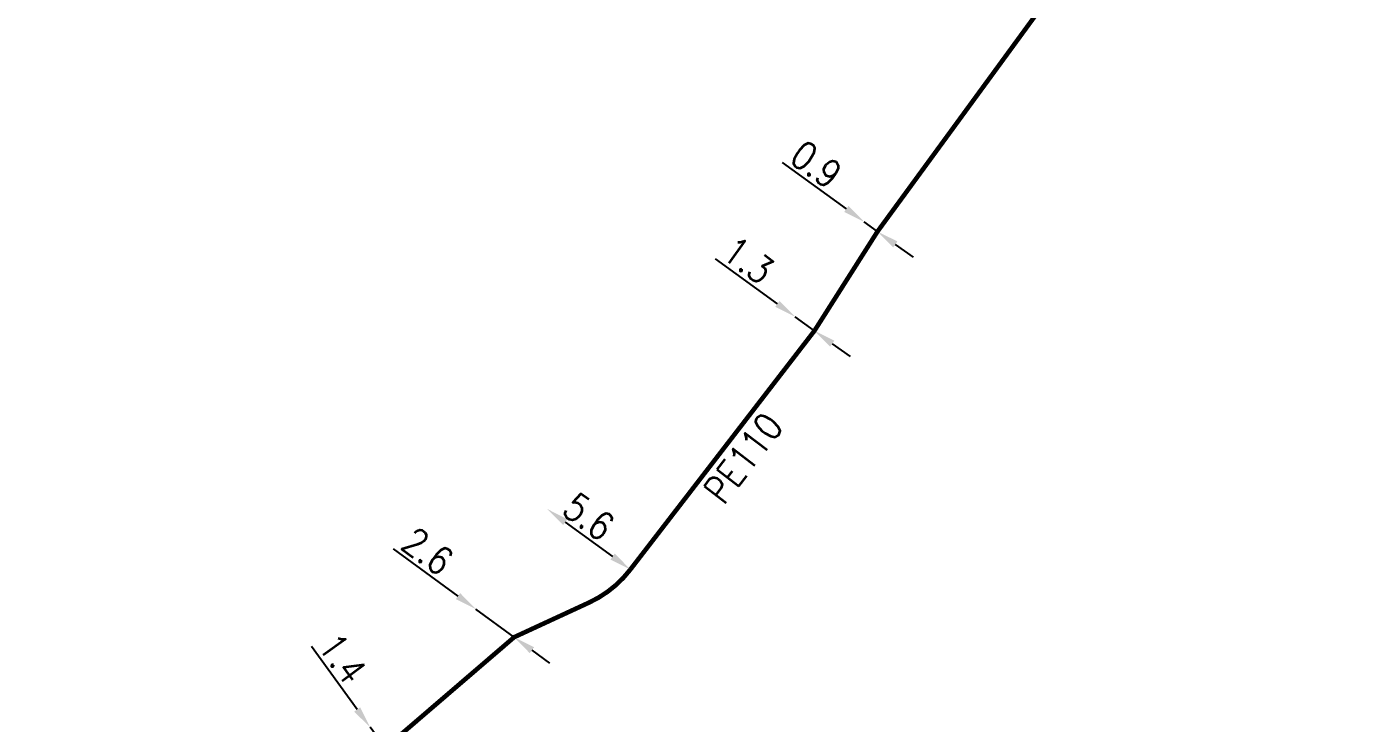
# Model space of a CAD drawing. Header units: millimetres. Extents: x 149999 to 151007, y 125999 to 127005.
# Drawn here: x 150199.2 to 150272, y 126677.5 to 126715.6 of the extents above; entities that cross this region are included whole.
import ezdxf
from ezdxf.enums import TextEntityAlignment as Align

# ---------------------------------------------------------------- set-up
doc = ezdxf.new("R2010")
doc.units = ezdxf.units.MM
doc.header["$PDMODE"] = 34
doc.linetypes.add('L_100_PE', pattern=[14, 10, -1.5, 1, -1.5])
doc.layers.get('DEFPOINTS').update_dxf_attribs({"linetype": 'CONTINUOUS'})
doc.layers.add('L_140', color=3, linetype='CONTINUOUS')
doc.styles.get("Standard").update_dxf_attribs({"font": 'romans.shx', "width": 0.85})
doc.dimstyles.get("Standard").update_dxf_attribs({"dimtxt": 1.5, "dimasz": 1.2, "dimexe": 0.625, "dimexo": 0.625, "dimgap": 0.25, "dimtad": 1, "dimdec": 1, "dimzin": 0, "dimdsep": 46, "dimtxsty": 'Standard', "dimcen": -0.5, "dimadec": 0, "dimazin": 0, "dimtfac": 1, "dimtdec": 1, "dimtmove": 0, "dimatfit": 3, "dimfxl": 0, "dimtolj": 1, "dimtzin": 0, "dimarcsym": 0})

# ---------------------------------------------------------------- blocks, each defined once
blk = doc.blocks.new('*D676')
at = {"layer": 'DEFPOINTS', "color": 0, "linetype": 'Continuous', "transparency": 16777216}
for p in [(150217.926, 126677.336), (150218.75, 126676.204), (150218.75, 126676.204)]:
    blk.add_point(p, dxfattribs=at)
at = {"layer": 'L_140', "color": 0, "linetype": 'Continuous', "lineweight": -2, "transparency": 16777216}
for p, q in [((150217.22, 126678.306), (150214.72, 126681.742)), ((150218.75, 126676.204), (150217.926, 126677.336)), ((150219.456, 126675.233), (150220.162, 126674.263))]:
    blk.add_line(p, q, dxfattribs=at)
at = {"layer": 'L_140', "color": 0, "linetype": 'Continuous', "transparency": 16777216}
for points in [[(150217.382, 126678.424), (150217.059, 126678.188), (150217.926, 126677.336)], [(150219.618, 126675.351), (150219.294, 126675.116), (150218.75, 126676.204)]]:
    blk.add_solid(points, dxfattribs=at)
at = {"layer": 'L_140', "color": 0, "linetype": 'Continuous', "transparency": 16777216, "insert": (150216.426, 126681.098), "char_height": 1.5, "attachment_point": 5, "rotation": 306.04155}
blk.add_mtext('\\A1;1.4', dxfattribs=at)
blk = doc.blocks.new('*D683')
at = {"layer": 'DEFPOINTS', "color": 0, "linetype": 'Continuous', "transparency": 16777216}
for p in [(150227.616, 126689.256), (150232.143, 126685.958), (150232.143, 126685.958)]:
    blk.add_point(p, dxfattribs=at)
at = {"layer": 'L_140', "color": 0, "linetype": 'Continuous', "lineweight": -2, "transparency": 16777216}
blk.add_line((150228.586, 126688.549), (150231.173, 126686.665), dxfattribs=at)
at = {"layer": 'L_140', "color": 0, "linetype": 'Continuous', "transparency": 16777216}
for points in [[(150228.704, 126688.711), (150228.468, 126688.387), (150227.616, 126689.256)], [(150231.291, 126686.827), (150231.055, 126686.503), (150232.143, 126685.958)]]:
    blk.add_solid(points, dxfattribs=at)
at = {"layer": 'L_140', "color": 0, "linetype": 'Continuous', "transparency": 16777216, "insert": (150229.872, 126688.85), "char_height": 1.5, "attachment_point": 5, "rotation": 323.93057}
blk.add_mtext('\\A1;5.6', dxfattribs=at)
blk = doc.blocks.new('*D684')
at = {"layer": 'DEFPOINTS', "color": 0, "linetype": 'Continuous', "transparency": 16777216}
for p in [(150223.698, 126683.795), (150225.796, 126682.259), (150225.796, 126682.259)]:
    blk.add_point(p, dxfattribs=at)
at = {"layer": 'L_140', "color": 0, "linetype": 'Continuous', "lineweight": -2, "transparency": 16777216}
for p, q in [((150222.73, 126684.504), (150219.203, 126687.087)), ((150225.796, 126682.259), (150223.698, 126683.795)), ((150226.764, 126681.55), (150227.732, 126680.841))]:
    blk.add_line(p, q, dxfattribs=at)
at = {"layer": 'L_140', "color": 0, "linetype": 'Continuous', "transparency": 16777216}
for points in [[(150222.848, 126684.665), (150222.612, 126684.343), (150223.698, 126683.795)], [(150226.882, 126681.711), (150226.646, 126681.388), (150225.796, 126682.259)]]:
    blk.add_solid(points, dxfattribs=at)
at = {"layer": 'L_140', "color": 0, "linetype": 'Continuous', "transparency": 16777216, "insert": (150221.073, 126686.957), "char_height": 1.5, "attachment_point": 5, "rotation": 323.78192}
blk.add_mtext('\\A1;2.6', dxfattribs=at)
blk = doc.blocks.new('*D685')
at = {"layer": 'DEFPOINTS', "color": 0, "linetype": 'Continuous', "transparency": 16777216}
for p in [(150241.145, 126699.769), (150242.197, 126699.005), (150242.197, 126699.005)]:
    blk.add_point(p, dxfattribs=at)
at = {"layer": 'L_140', "color": 0, "linetype": 'Continuous', "lineweight": -2, "transparency": 16777216}
for p, q in [((150240.174, 126700.474), (150236.784, 126702.934)), ((150242.197, 126699.005), (150241.145, 126699.769)), ((150243.169, 126698.301), (150244.14, 126697.596))]:
    blk.add_line(p, q, dxfattribs=at)
at = {"layer": 'L_140', "color": 0, "linetype": 'Continuous', "transparency": 16777216}
for points in [[(150240.292, 126700.636), (150240.057, 126700.312), (150241.145, 126699.769)], [(150243.286, 126698.462), (150243.051, 126698.139), (150242.197, 126699.005)]]:
    blk.add_solid(points, dxfattribs=at)
at = {"layer": 'L_140', "color": 0, "linetype": 'Continuous', "transparency": 16777216, "insert": (150238.581, 126702.866), "char_height": 1.5, "attachment_point": 5, "rotation": 324.03059}
blk.add_mtext('\\A1;1.3', dxfattribs=at)
blk = doc.blocks.new('*D686')
at = {"layer": 'DEFPOINTS', "color": 0, "linetype": 'Continuous', "transparency": 16777216}
for p in [(150244.912, 126704.959), (150245.64, 126704.43), (150245.64, 126704.43)]:
    blk.add_point(p, dxfattribs=at)
at = {"layer": 'L_140', "color": 0, "linetype": 'Continuous', "lineweight": -2, "transparency": 16777216}
for p, q in [((150243.941, 126705.664), (150240.452, 126708.196)), ((150245.64, 126704.43), (150244.912, 126704.959)), ((150246.611, 126703.726), (150247.583, 126703.021))]:
    blk.add_line(p, q, dxfattribs=at)
at = {"layer": 'L_140', "color": 0, "linetype": 'Continuous', "transparency": 16777216}
for points in [[(150244.058, 126705.826), (150243.823, 126705.502), (150244.912, 126704.959)], [(150246.729, 126703.888), (150246.494, 126703.564), (150245.64, 126704.43)]]:
    blk.add_solid(points, dxfattribs=at)
at = {"layer": 'L_140', "color": 0, "linetype": 'Continuous', "transparency": 16777216, "insert": (150242.298, 126708.092), "char_height": 1.5, "attachment_point": 5, "rotation": 324.03059}
blk.add_mtext('\\A1;0.9', dxfattribs=at)

msp = doc.modelspace()

# ---------------------------------------------------------------- linework, layer by layer
at = {"layer": 'L_140', "linetype": 'L_100_PE', "flags": 128}
msp.add_lwpolyline([(150199.293, 126662.71, 0.25, 0.25, 0), (150200.435, 126663.521, 0.25, 0.25, 0), (150205.075, 126666.739, 0.25, 0.25, 0), (150218.75, 126676.204, 0.25, 0.25, 0), (150218.75, 126676.204, 0.25, 0.25, 0), (150225.796, 126682.259, 0.25, 0.25, 0), (150229.891, 126684.153, 0.25, 0.25, 0.122022), (150232.143, 126685.958, 0.25, 0.25, 0), (150232.143, 126685.958, 0.25, 0.25, 0), (150242.197, 126699.005, 0.25, 0.25, 0), (150245.64, 126704.43, 0.25, 0.25, 0), (150245.64, 126704.43, 0.25, 0.25, 0), (150262.641, 126727.703, 0.25, 0.25, 0), (150266.687, 126736.381, 0.25, 0.25, 0), (150271.648, 126762.633, 0.25, 0.25, 0), (150271.834, 126763.615, 0, 0, 0)], format="xyseb", dxfattribs=at)

# ---------------------------------------------------------------- texts
at = {"layer": 'L_140', "linetype": 'Continuous', "width": 0.85}
msp.add_text('PE110', height=1.5, rotation=52.3804, dxfattribs=at).set_placement((150238.314, 126692.051), align=Align.MIDDLE)

# ---------------------------------------------------------------- dimensions: what is measured, and where the dimension line sits
at = {"layer": 'L_140', "linetype": 'Continuous'}
for base, p1, p2, angle, picture, middle in [((150245.64, 126704.43), (150244.912, 126704.959), (150245.64, 126704.43), 324.03059, '*D686', (150241.711, 126707.282)), ((150242.197, 126699.005), (150241.145, 126699.769), (150242.197, 126699.005), 324.03059, '*D685', (150237.993, 126702.057)), ((150232.143, 126685.958), (150227.616, 126689.256), (150232.143, 126685.958), 323.93057, '*D683', (150229.283, 126688.042)), ((150225.796, 126682.259), (150223.698, 126683.795), (150225.796, 126682.259), 323.78192, '*D684', (150220.483, 126686.15)), ((150218.75, 126676.204), (150217.926, 126677.336), (150218.75, 126676.204), 306.04155, '*D676', (150215.617, 126680.509))]:
    dim = msp.add_linear_dim(base=base, p1=p1, p2=p2, angle=angle, dimstyle='Standard', dxfattribs=at)
    dim.commit()
    dim.dimension.update_dxf_attribs({"geometry": picture, "text_midpoint": middle, "dimtype": 160})

doc.saveas('drawing.dxf')
